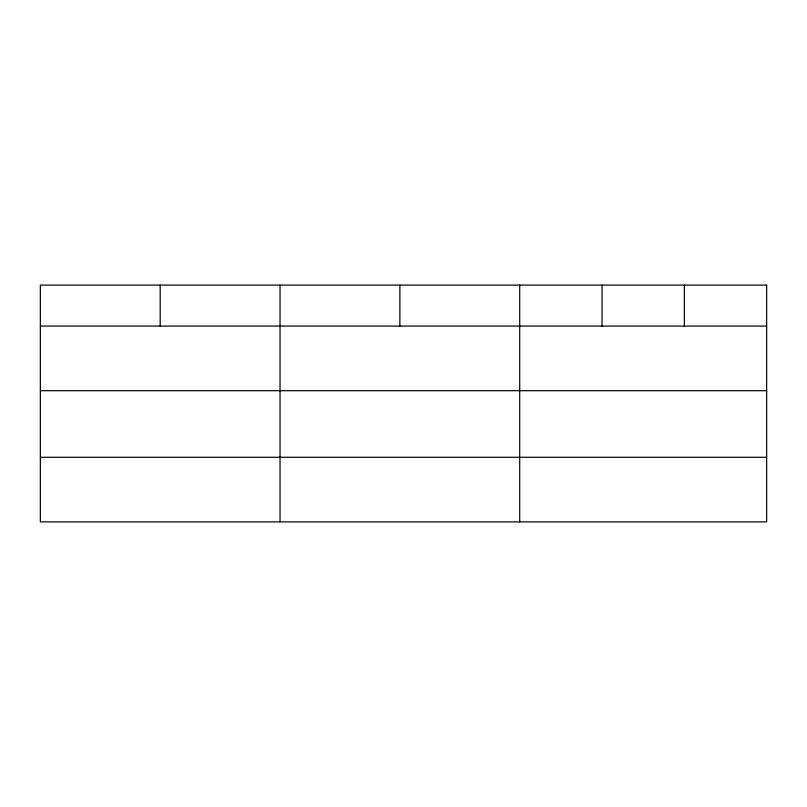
<?xml version="1.0" encoding="UTF-8"?>
<svg xmlns="http://www.w3.org/2000/svg" width="807" height="807" viewBox="0 0 807 807"><rect width="100%" height="100%" fill="white"/><g stroke="black" fill="none" stroke-linecap="round" stroke-linejoin="round"><path stroke-width="1.21" d="M40.35 326.078L766.65 326.078M40.35 390.699L766.65 390.699M40.35 457.276L766.65 457.276M684.336 285.103L684.336 326.078M602.022 285.103L602.022 326.078M519.708 285.103L519.708 521.897M399.868 285.103L399.868 326.078M280.029 285.103L280.029 521.897M160.19 285.103L160.19 326.078M766.65 285.103L40.35 285.103L40.35 521.897L766.65 521.897L766.65 285.103"/></g></svg>
